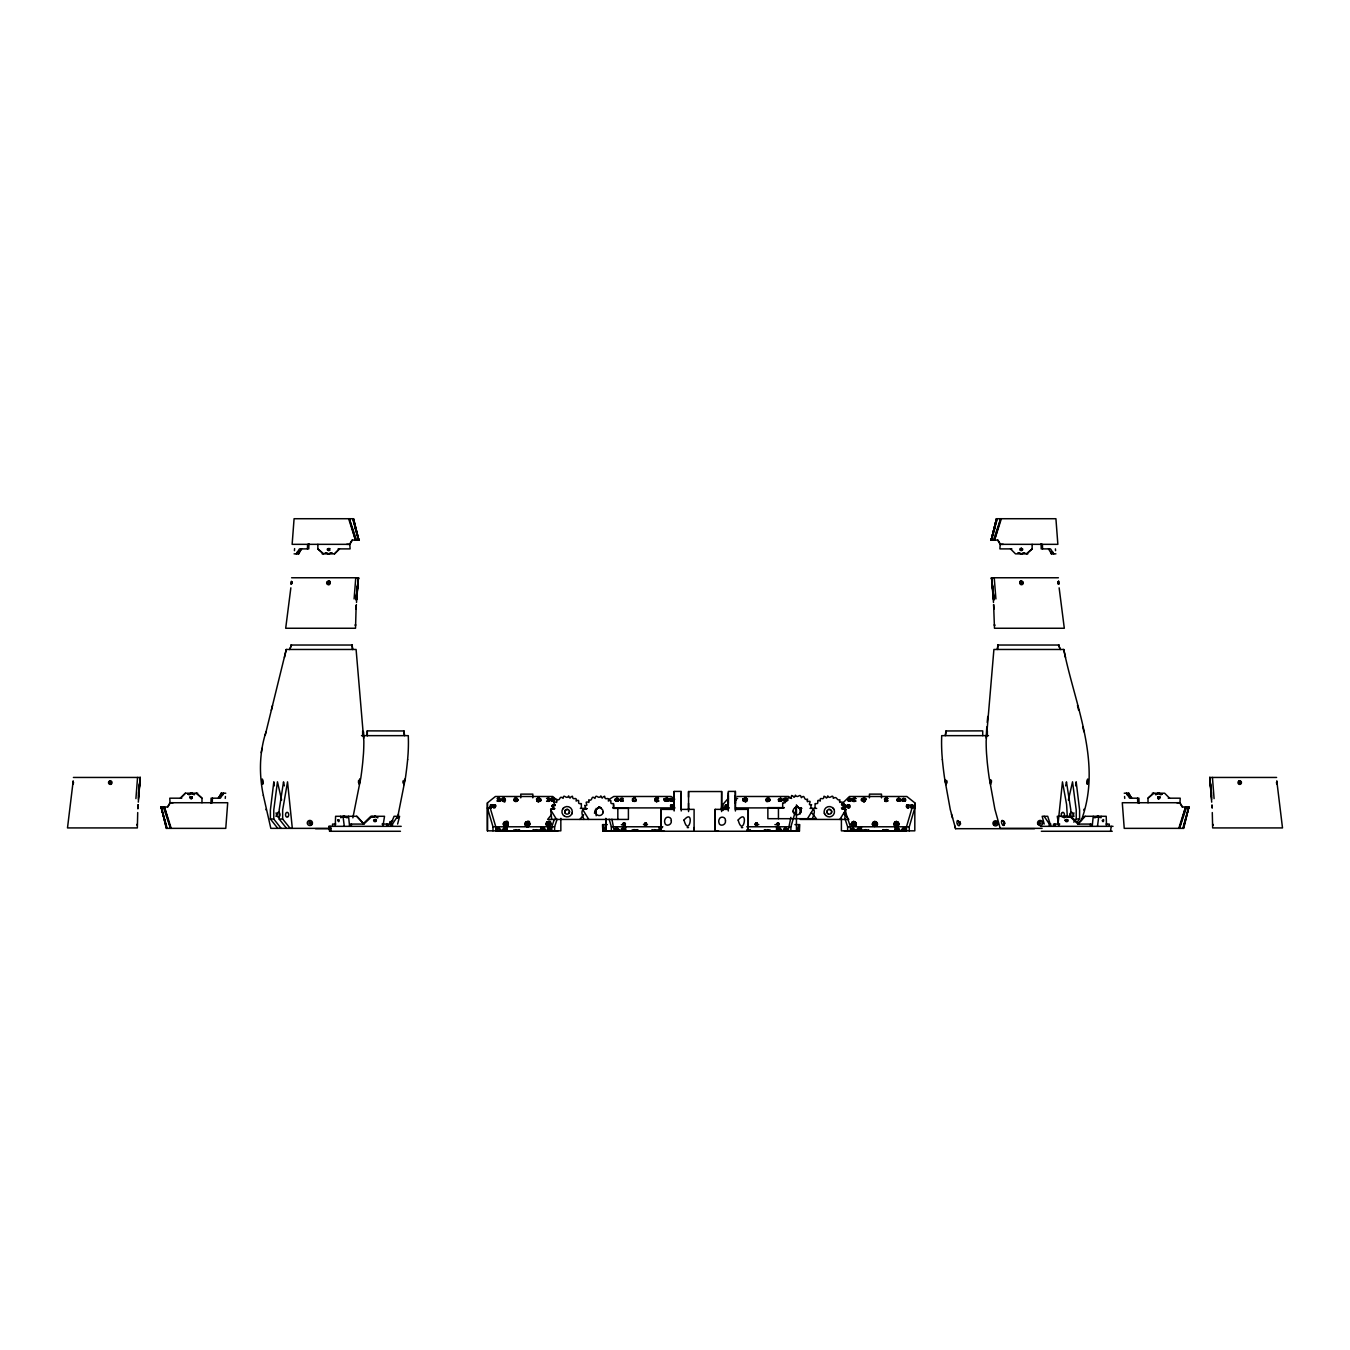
<?xml version="1.0" encoding="UTF-8"?>
<svg xmlns="http://www.w3.org/2000/svg" width="1350" height="1350" viewBox="0 0 1350 1350"><rect width="100%" height="100%" fill="white"/><g stroke="black" fill="none" stroke-linecap="round" stroke-linejoin="round"><path stroke-width="1.5" d="M286.554 828.36L279.18 819.028L279.18 810.017L283.534 781.836L284.361 785.886M290.183 828.36L282.656 819.045L282.656 810.034L287.533 781.852L292.326 828.36M367.284 730.873L367.284 735.649L367.284 730.873L404.106 730.958L404.494 735.649L403.768 730.873M596.177 815.754L596.177 808.38M617.827 819.433L617.827 808.38M664.554 831.279L660.994 831.279L661.028 809.359L674.106 809.409L674.139 791.421L681.21 791.404L681.176 809.409L694.102 809.359L694.086 831.279L694.102 827.55M674.139 810.996L674.139 797.968M681.227 810.996L681.21 797.968M681.21 801.141L681.21 800.027M688.534 810.118L688.534 803.267M718.723 831.263L715.163 831.263L715.179 824.057M715.163 827.55L715.196 809.342L728.274 809.409L728.308 791.421L735.379 791.404L735.379 798.559L735.379 795.741L735.379 796.854M721.541 810.422L721.541 806.861M723.06 810.422L723.06 804.313L727.515 799.183M728.308 810.996L728.325 798.272M728.308 796.854L728.308 795.741L728.291 798.559L728.308 792.889M735.396 810.996L735.396 798.272M737.336 796.483L788.467 796.483L791.623 798.458M747.512 830.824L747.529 829.609M748.271 809.359L748.254 831.279L748.271 809.359L735.345 809.409L735.379 791.421M749.014 830.824L749.014 829.896M750.634 830.824L750.178 829.609M764.269 830.824L764.269 829.896L770.108 829.896L770.108 830.824M764.674 830.824L765.129 829.609M768.234 830.824L767.779 829.609M776.554 830.824L776.554 826.774M776.655 830.824L776.655 829.575L776.976 830.824M777.094 830.824L777.111 829.609M777.347 830.824C776.031 827.027 782.224 827.027 780.908 830.824M780.233 830.824L779.777 829.609M783.067 830.824L783.523 829.609M783.759 830.824C782.443 827.027 788.636 827.027 787.32 830.824M784.181 830.824L785.025 828.63M786.206 830.824L786.189 829.609M786.645 830.824L786.645 829.575L786.291 830.824M786.881 830.824L786.291 828.748M788.096 830.824L790.881 817.341M790.881 830.824L790.881 826.774L796.433 807.924M796.449 804.853L796.433 830.824L747.073 830.824M801.006 812.548L801.023 807.638M841.404 818.336L841.404 830.841L914.811 830.841L914.844 802.879L906.862 796.5L849.471 796.5L841.438 804.33M847.631 830.841L847.631 826.791L845.151 819.248M850.416 830.841L850.416 826.791L844.189 807.924L841.404 807.924M851.192 830.841L852.626 827.837L854.719 829.879M853.808 822.69C857.419 826.386 849.69 824.85 853.808 821.424C862.447 827.027 845.184 827.027 853.808 821.424M854.331 830.841L853.942 828.934M855.158 830.841L855.158 829.592L854.449 830.841M857.166 830.841C855.849 827.027 862.026 827.027 860.726 830.841M857.587 830.841L857.992 828.934M858.009 830.841L858.009 829.592L858.364 830.841M858.431 830.841L858.465 829.626M861.131 830.841L861.114 829.626M861.502 826.791L861.199 830.841M865.451 830.841L865.451 829.592L865.772 830.841M865.89 830.841L865.907 829.626M867.392 830.841L867.392 829.913L861.519 829.913M869.029 830.841L868.573 829.626M874.935 822.69C871.324 826.386 879.052 824.85 874.935 821.441C883.575 827.044 866.312 827.044 874.935 821.441M882.647 830.841L882.647 829.913L888.486 829.913L888.486 830.841M883.052 830.841L883.507 829.626M886.191 830.841L886.157 829.626M886.612 830.841L886.612 829.592L886.292 830.841M894.949 826.791L894.949 830.841L895.506 829.626M895.725 830.841C894.409 827.044 900.602 827.044 899.286 830.841M896.434 822.69C900.028 826.386 892.316 824.85 896.434 821.441C905.057 827.044 887.794 827.044 896.434 821.441M898.172 830.841L898.155 829.626M898.611 830.841L898.611 829.592L898.307 830.841M898.864 830.841L898.459 828.934M901.463 830.841L901.463 829.592L901.8 830.841M901.884 830.841L901.918 829.626M902.138 830.841C900.821 827.044 907.014 827.044 905.698 830.841M902.559 830.841L903.167 828.765L905.04 829.136L905.394 831.111L844.239 830.841M904.584 830.841L904.567 829.626M905.023 830.841L905.023 829.592L904.686 830.841M906.491 830.841L906.491 826.791L912.043 807.941L914.811 807.941L914.844 802.879M909.259 830.841L909.259 826.791L914.811 807.941M1049.372 826.335L1049.372 824.074L1044.158 816.294M1077.148 822.116L1079.595 818.994L1079.612 810L1076.169 781.802L1075.646 785.852M1090.446 826.335L1090.446 824.074M281.121 828.36L273.763 819.011L273.78 810L277.459 781.819L281.627 800.027M356.164 605.542L355.523 628.256L285.694 628.256L290.858 587.841M520.746 797.867L520.763 794.121L532.828 794.121L532.811 797.867M688.534 797.124L688.551 791.539L721.642 791.539L721.642 811.586M728.308 802.221L728.308 803.334L728.325 797.377M735.379 802.237L735.379 803.334L735.396 797.377M1058.805 583.959L1058.619 581.175M674.139 801.546L674.123 799.706M674.139 797.546L674.139 791.505M681.21 801.546L681.21 799.706M681.21 797.546L681.21 792.889M1081.249 820.581C1102.68 762.952 1075.039 705.746 1063.749 649.468L993.904 649.468L986.158 740.981A191.481 191.481 0 0 0 986.529 753.486L987.238 762.058A384.615 384.615 0 0 0 989.179 777.769L994.882 809.241L1000.198 828.36M201.96 802.727L202.011 798.188L196.391 793.209L202.011 798.188M317.841 548.893L323.46 553.854L317.841 548.893L317.891 544.337M137.801 807.351L137.903 808.869L138.139 804.667M355.995 607.669L356.096 609.204M138.307 802.153L140.248 777.448L73.406 777.448M356.501 602.471L358.442 577.766L291.6 577.766M721.659 791.539L721.541 810M210.954 803.385L211.089 798.188L220.371 798.188L223.577 793.209M308.897 543.679L308.779 548.893L299.481 548.893L296.274 553.854M945.169 780.03L945.405 782.173M212.254 802.727L212.406 798.188M307.446 548.893L307.598 544.337M991.406 780.334L991.474 782.241M956.88 821.812L956.998 823.011A2.413 0.928 69.7 0 0 957.268 823.837M137.886 807.03L138.088 804.954M356.079 607.365L356.383 604.665M986.158 738.096L986.783 726.958M137.717 812.548L137.346 827.921L67.5 827.921L73.204 780.891L72.968 784.181M607.331 824.614L602.505 824.614L602.859 831.246L799.386 831.246L799.74 824.614L794.931 824.614M997.734 540.101L1000.164 544.337L999.911 548.893L1011.876 548.893M1182.414 806.979L1179.967 802.727L1180.221 798.188L1168.256 798.188M73.558 783.017L73.575 782.578M1059.142 587.841L1064.306 628.256L994.478 628.256L993.617 604.665M602.859 831.246L603.315 824.614L605.374 831.246M1101.144 816.294L1101.043 817.763L1098.158 816.294L1094.394 817.763M225.416 796.5L225.264 798.407M294.435 550.665L294.604 548.589M407.632 759.611L408.071 753.84A191.481 191.481 0 0 0 408.426 741.336L408.291 735.649L361.513 735.649M1057.961 824.513L1062.467 781.852L1066.601 804.482L1067.344 817.239M135.911 798.609L137.565 777.448M354.105 598.944L355.759 577.766M1001.464 821.458L1001.582 822.673A2.447 0.962 70 0 0 1001.734 823.264A2.599 1.029 69.7 0 0 1001.987 823.854L1002.392 824.563A2.565 1.164 69.6 0 0 1002.729 824.968L1002.814 825.019M138.409 799.301L140.248 777.448L138.392 797.31M357.109 589.697L358.442 577.766L356.535 599.636L358.442 577.766L356.974 589.697M492.159 805.984C492.564 801.799 487.299 808.92 491.569 806.271C487.789 801.579 495.484 808.498 489.443 807.536M493.526 804.87C499.804 804.684 491.535 811.013 493.071 805.208M494.032 804.769C498.336 807.806 490.371 807.773 494.657 804.769M554.091 807.519C547.881 804.448 559.491 806.439 553.348 804.752M552.015 806.558L553.956 804.752M673.312 805.174C674.798 810.894 666.579 804.651 672.857 804.853M671.203 807.638C674.696 809.258 668.385 805.545 672.351 804.735M671.996 807.722L673.059 805.95L671.726 804.735M726.165 804.853C729.439 805.528 723.431 809.274 726.688 804.735C731.244 806.827 722.976 809.73 725.102 805.174M843.092 806.271C844.492 801.63 848.914 808.751 843.936 807.654C841.354 807.081 849.251 806.76 843.699 805.005M843.716 806.271L844.56 804.87M847.783 807.097C847.024 801.782 853.284 807.958 848.019 807.739C848.408 809.038 851.242 803.284 847.783 805.427M907.689 804.87C904.652 807.621 911.672 808.211 906.829 807.536C904.078 804.111 912.161 804.87 906.846 805.022M908.347 807.536L908.55 805.208M910.676 807.536L913.292 806.861L910.288 807.114L910.912 804.87L913.292 805.697L911.942 804.87M911.52 807.671L910.794 805.697L912.802 805.022M912.684 806.861L912.684 805.697M864.051 798.204C860.591 805.916 869.586 797.934 864.354 798.171M987.204 722.385L987.761 716.462M220.961 795.167L221.147 793.209L225.771 793.209M298.89 551.914L298.704 553.854L294.081 553.854M496.547 830.841C495.231 827.044 501.424 827.044 500.108 830.841M497.678 829.626L497.222 830.841M502.959 830.841C501.643 827.044 507.836 827.044 506.52 830.841M504.09 829.626L504.073 830.841M516.088 829.626L515.633 830.841M533.689 829.626L533.655 830.841M541.131 829.626L541.114 830.841L540.675 829.592M541.519 830.841C540.219 827.027 546.396 827.027 545.096 830.841M614.925 830.824C613.626 827.027 619.802 827.027 618.486 830.824M616.072 829.609L615.617 830.824M621.337 830.824C620.106 826.976 626.079 827.077 625.151 830.824L625.59 829.575M621.776 829.879L623.649 828.63L624.476 830.824M622.485 829.609L622.451 830.824M634.466 829.609L634.433 830.824M652.067 829.609L651.611 830.824M659.526 829.609L659.492 830.824L659.07 829.575M659.914 830.824L660.201 828.579L662.04 827.82M1058.603 581.242L1058.839 584.128M503.263 824.023C512.409 814.168 505.929 834.773 504.512 824.023C507.364 828.495 507.347 819.551 504.512 824.023M524.762 824.006C533.908 814.151 527.428 834.756 525.994 824.006C528.846 828.478 528.846 819.534 525.994 824.006M545.889 824.006C555.036 814.151 548.539 834.756 547.121 824.006C549.973 828.478 549.973 819.534 547.121 824.006M851.631 829.879L852.458 828.63M852.053 829.626L851.597 830.841L851.192 829.592M138.426 795.336L140.248 777.448L138.476 793.344M356.214 599.636L358.442 577.766M407.649 759.611L407.346 762.413A384.784 384.784 0 0 1 405.405 778.123L397.474 818.184L398.571 814.151M812.346 818.691C818.404 804.516 808.228 811.485 811.586 804.634C806.49 806.034 812.413 800.752 808.971 801.276A5.923 5.923 0 0 0 807.435 801.731L807.131 800.702A6.666 6.666 0 0 0 807.57 799.116C803.064 801.174 805.612 793.547 801.309 797.715C800.162 792.129 797.884 799.301 795.403 795.15A7.223 7.223 0 0 0 794.812 796.702L793.969 797.361A5.721 5.721 0 0 0 792.99 796.095L791.657 795.471A8.049 8.049 0 0 0 791.336 797.141C790.729 799.554 786.712 795.403 787.928 800.331C783.152 797.597 787.236 803.216 784.384 802.896A9.18 9.18 0 0 0 782.679 802.896L782.679 807.638M844.729 819.433L845.775 809.376L843.008 808.667L844.729 805.95L841.809 805.376L842.788 802.322L841.354 802.018A5.923 5.923 0 0 0 839.818 802.474L839.514 801.444A6.666 6.666 0 0 0 839.953 799.841C836.325 801.073 837.27 795.471 833.304 798.339C832.933 792.72 829.811 800.381 827.786 795.892A7.223 7.223 0 0 0 827.196 797.445L826.352 798.086A5.721 5.721 0 0 0 825.373 796.821L824.04 796.213A8.049 8.049 0 0 0 823.719 797.884C823.112 800.297 819.096 796.129 820.311 801.073C815.501 798.238 819.45 803.908 816.767 803.638A9.18 9.18 0 0 0 815.062 803.638L815.062 808.38M1092.201 826.335L1093.247 816.294M994.123 822.741L994.984 824.344M1038.707 822.403L1039.348 823.871M1038.774 822.808L1039.483 821.458M356.012 599.636L356.67 593.663M993.921 609.12L993.617 604.614M355.759 599.636L356.501 593.663M291.144 584.347L291.398 581.226M1097.483 826.335L1098.782 816.294M564.789 811.148L565.026 812.97M595.553 811.772L595.671 810.793M603.011 812.751L603.146 811.772M826.993 811.148L826.959 812.396M261.883 779.541L262.693 784.333L263.233 782.241A2.616 0.844 84.2 0 0 262.98 780.469L262.305 779.068M1110.544 831.279L1111.236 826.335M291.195 583.959L291.347 581.749M959.715 824.867L959.647 825.12A2.548 1.266 69.9 0 1 959.293 825.626L959.023 825.744A2.7 1.232 69.1 0 1 958.635 825.66M1004.316 824.428L1004.13 825.002A2.548 1.266 70 0 1 1003.877 825.289M382.911 826.335L384.531 816.294L370.845 816.294L362.863 824.074M1004.046 821.441L1004.332 823.821L1003.759 821.323M352.873 817.847L360.838 777.769A384.615 384.615 0 0 0 362.762 762.058L363.488 753.486A191.481 191.481 0 0 0 363.842 740.981L356.096 649.468L286.251 649.468L265.191 735.311M266.034 731.801C259.335 752.372 258.964 774.292 263.351 795.403M389.407 823.956L390.133 821.475M946.232 730.873L945.338 735.649L945.894 730.958L982.716 730.873L982.716 735.649M261.208 752.726L262.018 748.339M190.198 798.036L190.434 796.905M191.987 797.242L191.16 798.677M1019.993 548.691L1021.697 548.471L1020.161 549.433L1021.174 550.479M1021.579 550.395L1022.203 549.433M1022.237 549.838L1021.579 548.471M1158.114 798.373L1158.013 797.242M1159.802 798.036L1159.566 796.905M327.341 582.508L328.354 584.044M506.318 821.492L506.318 822.791M527.816 821.475L527.816 822.791M548.927 821.475L548.944 822.791M1020.887 582.508L1021.123 583.723M854.061 822.707L854.786 821.627M875.188 822.707L875.914 821.627M896.687 822.724L897.412 821.644M1065.639 785.886L1066.466 781.836L1070.82 810.017L1070.82 817.222L1066.382 816.294L1063.884 817.763L1066.416 816.294L1069.149 817.256L1066.382 816.294M284.462 657.433L286.251 649.468M1068.373 800.027L1072.541 781.819L1076.22 810L1076.237 819.011L1073.79 822.133M551.711 819.433L550.648 809.376L553.416 808.667L551.88 805.494L555.086 805.427M583.926 819.433C577.867 805.309 588.043 812.177 584.685 805.376C589.781 806.794 583.858 801.495 587.301 802.018A5.923 5.923 0 0 1 588.836 802.474L589.14 801.444A6.666 6.666 0 0 1 588.701 799.858C593.207 801.917 590.659 794.289 594.962 798.458C596.16 792.737 598.438 800.314 600.868 795.892A7.223 7.223 0 0 1 601.459 797.445L602.303 798.103A5.721 5.721 0 0 1 603.281 796.837L604.614 796.213A8.049 8.049 0 0 1 604.935 797.901C605.542 800.297 609.559 796.146 608.344 801.073C613.153 798.255 609.204 803.925 611.888 803.638A9.18 9.18 0 0 1 613.592 803.638L613.592 808.38L628.408 808.38L628.408 819.433L547.644 819.433L551.475 814.691M1083.78 810.084L1083.983 809.224M506.891 830.841L507.313 826.791M1003.269 544.337L1000.468 544.337L997.869 540.101L991.254 540.101L996.435 518.721L1055.919 518.721L1057.86 544.337L1000.164 544.337M1176.862 802.727L1179.664 802.727L1182.279 806.979L1188.894 806.979L1183.697 828.36L1124.229 828.36L1122.289 802.727L1179.967 802.727M358.442 782.528L358.627 780.3M995.389 526.483L991.237 540.101L996.502 518.721M1183.123 828.36L1188.894 806.979L1183.342 826.419M271.333 710.303L272.531 705.442M997.026 518.721L991.237 540.101L996.621 518.721L991.237 540.101L996.806 520.661M550.733 830.841C552.724 827.111 546.008 826.959 547.526 830.841M500.108 829.592L499.787 830.841L498.842 828.647M618.165 830.824L618.486 829.575M786.999 830.824L787.32 829.575M905.377 830.841L905.698 829.592M991.237 540.101L996.789 518.721M1183.359 828.36L1188.894 806.979M518.856 830.841L519.193 829.592L519.193 830.841M544.759 830.841L545.079 829.592M860.389 830.841L860.726 829.592M500.445 830.841L500.799 829.592L500.799 830.841M618.84 830.824L619.178 829.575L619.178 830.824M506.182 830.841L506.52 829.592M624.561 830.824L624.898 829.575L624.898 830.824M780.908 829.575L780.57 830.824L779.642 828.63M898.948 830.841L899.286 829.592M674.308 805.663L674.308 806.827M550.311 830.841L550.665 829.592L550.614 830.841M905.057 798.609L904.719 798.474C895.607 801.039 908.246 802.44 904.247 798.744L905.766 799.267M402.992 783.034L402.992 780.941M666.529 798.525L666.141 800.651L667.862 801.208L668.115 798.525L664.605 798.592M745.656 798.188L744.407 800.111L745.976 801.444L747.428 799.166L744.525 798.188L746.28 798.188M625.404 824.513C622.721 818.927 623.295 829.322 625.421 823.314C616.781 822.285 632.171 828.309 621.337 824.614M796.871 831.246L798.93 824.614L799.386 831.246M996.688 823.635L996.114 821.931L994.427 822.437M1041.255 822.892L1040.226 823.922M1001.362 518.721L994.545 540.101L1000.671 518.721L993.397 540.101M1178.769 828.36L1185.587 806.979L1179.461 828.36L1186.734 806.979M554.327 819.248L551.829 826.791L551.829 830.841M554.614 830.841L554.614 826.791L557.111 819.248M289.727 649.468L291.398 645.03M289.693 649.468L291.431 645.03M297.152 552.251L296.511 553.854L297.506 552.251M222.716 794.829L223.341 793.209L222.362 794.829M569.227 812.987L569.447 811.148M571.607 814.32L572.13 813.054M831.398 812.97L831.634 811.148M551.931 798.964L551.289 798.795C557.162 806.017 552.319 794.627 551.576 798.609M767.694 798.188L766.142 799.487L766.901 801.326L766.26 798.879L768.454 798.188M886.849 798.204L884.638 799.183L885.279 801.343L884.824 798.66L887.558 798.458L885.836 798.171M554.917 804.819L553.635 802.322L555.069 802.018A5.923 5.923 0 0 1 556.605 802.474L556.909 801.444A6.666 6.666 0 0 1 556.487 799.841L552.774 796.5L495.399 796.5L487.417 802.879L487.434 830.841L560.841 830.841L560.841 818.336M994.292 822.656L995.659 821.728L996.789 823.146M1038.876 822.302L1040.58 821.61M167.586 806.979L170.032 802.727L169.779 798.188L181.744 798.188M338.124 548.893L350.089 548.893L349.836 544.337L352.266 540.101M807.469 818.691L813.308 809.224M839.852 819.433L845.691 809.966M328.826 550.479C330.21 548.167 329.012 548.066 328.252 550.479M189.624 797.242L192.341 796.905M109.384 781.819L109.738 783.641M328.877 583.723L329.113 582.508M329.383 583.369L328.523 583.959M505.086 825.12L504.849 826.403L506.081 825.322L506.318 826.554L506.318 825.255L506.79 826.403L506.554 825.12L507.229 826.166M526.584 825.12L526.331 826.403L527.563 825.306L527.816 826.538L527.816 825.238L528.289 826.403L528.036 825.12L528.727 826.149M547.712 825.103L547.459 826.386L548.691 825.306L548.927 826.538L548.944 825.238L549.416 826.386L549.163 825.103L549.855 826.149M852.39 826.149L853.082 825.103L852.829 826.386L853.318 825.238L853.318 826.538L853.554 825.306L854.786 826.386L854.533 825.103M873.517 826.149L874.209 825.12L873.956 826.403L874.429 825.238L874.446 826.538L874.682 825.306L875.914 826.403L875.661 825.12M895.016 826.166L895.708 825.12L895.455 826.403L895.927 825.255L895.927 826.554L896.181 825.322L897.412 826.403L897.159 825.12M506.554 822.926L507.229 821.88M528.036 822.909L528.727 821.863M549.163 822.909L549.855 821.863M854.533 822.909L855.225 821.863M1020.448 582.154L1020.195 583.369M1021.781 583.723L1021.41 581.901M875.661 822.909L876.353 821.863M897.159 822.926L897.851 821.88M1239.975 783.388L1239.604 781.583L1240.093 783.726M327.291 549.028L330.007 548.691M1022.709 549.838L1020.718 550.479M397.626 816.294L392.411 824.074L392.411 826.335M798.829 807.739L796.905 806.304L795.032 807.739L796.905 806.271L798.829 807.739A3.797 3.797 0 0 1 799.808 813.476A3.797 3.797 0 0 1 794.002 813.476A3.797 3.797 0 0 1 794.998 807.756L796.922 806.254L799.605 808.346M617.119 798.306L614.756 800.094C614.149 800.55 619.431 795.251 618.401 800.888C611.55 800.803 620.241 801.174 616.646 801.259M497.998 798.744L497.188 798.609C502.47 806.153 499.146 795.066 497.526 798.474M562.629 809.123L563.456 808.059M854.314 800.904C854.364 794.458 849.066 803.689 856.018 801.023L853.858 801.225M359.944 779.102L359.252 784.316L359.961 779.085M579.876 819.433L583.689 814.691M497.374 828.934L496.986 830.841L496.547 829.592M660.741 828.917L660.336 830.824L659.914 829.575M391.331 821.458L391.382 821.408A2.7 1.299 -69.7 0 0 390.69 822.487M1085.181 816.294L1077.806 824.074L1084.809 816.294L1106.207 816.294L1106.544 826.335M311.732 824.715L311.782 824.664A2.599 2.548 -6.9 0 1 310.5 825.441L310.382 825.458A2.582 2.548 5.1 0 1 308.779 825.272A2.481 2.43 20.2 0 1 308.256 824.934L308.053 824.766A2.548 2.514 19.8 0 1 307.547 824.057L307.496 823.939A2.582 2.531 34.3 0 1 307.294 822.977L307.294 822.842A2.531 2.481 30.7 0 1 307.699 821.61L307.716 821.576A2.582 2.531 23.2 0 1 308.222 821.019A2.498 2.464 22 0 1 309.066 820.564L309.336 820.496A2.616 2.565 7.3 0 1 310.213 820.479L310.584 820.547A2.582 2.548 -7.6 0 1 311.58 821.087A2.498 2.464 -6.7 0 1 311.968 821.526A2.565 2.514 -18.1 0 1 312.019 824.377M634.787 801.444C636.964 801.951 636.002 796.618 633.083 798.424M504.023 825.846L504.9 824.951L503.466 825.019L504.613 824.529M525.504 825.846L526.382 824.951L524.947 825.002L526.095 824.513M546.632 825.829L547.509 824.951L546.075 825.002L547.222 824.513M852.879 824.951L852.002 825.829L852.609 824.513L851.462 825.002M874.007 824.951L873.129 825.829L873.72 824.513L872.573 825.002M895.506 824.951L894.628 825.846L895.219 824.529L894.071 825.002M506.739 823.078L507.617 822.201M528.238 823.078L529.116 822.184M549.366 823.078L550.243 822.184M854.736 823.078L855.613 822.184M875.863 823.078L876.741 822.184M897.362 823.078L898.239 822.201M334.496 553.854L339.474 548.893L334.479 553.854L322.161 553.854M185.372 793.209L180.377 798.188L185.389 793.209L197.707 793.209M391.787 825.373L391.854 825.306A2.565 1.164 -69.5 0 0 392.192 824.917M372.127 816.294L363.791 824.074L350.646 824.074L350.646 826.335M851.209 799.014L848.593 798.407L850.348 798.474C851.04 799.689 849.589 796.77 847.716 799.808C847.513 802.997 852.964 799.419 849.977 801.242M959.867 821.475L960.592 823.956M768.268 801.174C768.876 793.26 763.526 802.963 767.745 801.411M885.279 801.343C888.401 802.406 886.039 797.31 887.844 798.66L887.051 798.896M899.049 798.289L897.902 798.474C897.109 799.656 898.695 796.821 900.568 799.824C900.416 803.115 895.118 799.436 898.509 801.242M327.932 581.631L328.016 581.563A1.772 1.755 80.9 0 1 328.944 581.175M537.283 801.343L540.776 800.736L536.777 800.972L536.777 798.66L539.342 798.204L537.891 798.171M743.091 798.879L744.846 798.626L743.091 798.879L744.39 799.791L742.702 799.791L744.407 800.111L742.753 800.111L744.508 800.432L742.871 800.432L744.643 800.719L743.361 800.955L746.567 801.326M1032.159 548.893L1026.54 553.854L1032.159 548.893L1032.109 544.337M1147.989 798.188L1153.609 793.209L1147.989 798.188L1148.04 802.727M656.589 801.411L657.838 799.47L656.286 798.154L654.969 800.719L658.159 801.326L656.286 801.444M404.629 779.389L403.836 784.671L404.747 779.389M778.376 828.748L777.769 830.824L777.347 829.575M310.652 823.871L311.293 822.403M556.403 799.267C561.077 801.917 558.714 794.593 563.119 798.339C563.49 792.72 566.612 800.381 568.637 795.892A7.223 7.223 0 0 1 569.227 797.445L570.088 798.086A5.721 5.721 0 0 1 571.05 796.821L572.4 796.213A8.049 8.049 0 0 1 572.704 797.884C573.328 800.297 577.327 796.129 576.112 801.073C580.922 798.238 576.973 803.908 579.656 803.638A9.18 9.18 0 0 1 581.361 803.638L581.361 808.38M996.3 823.905L994.106 823.247M795.032 807.739L796.905 806.304M596.649 809.089L599.349 806.996L601.239 808.481A3.797 3.797 0 0 1 602.252 814.219A3.797 3.797 0 0 1 596.43 814.219A3.797 3.797 0 0 1 597.442 808.481L599.366 807.013L601.239 808.481L599.349 806.996L597.442 808.481M565.414 810.067L565.92 809.679A2.413 2.413 0 0 1 569.531 811.772A2.413 2.413 0 0 1 565.92 813.847A2.413 2.413 0 0 1 565.92 809.679M1067.749 821.492C1070.01 818.151 1063.226 819.906 1067.074 821.644M1001.801 820.648L1001.903 820.581A2.531 1.282 68.5 0 1 1002.426 820.547L1002.459 820.547M1087.695 779.068L1087.02 780.469A2.616 0.844 -84.2 0 0 1086.767 782.241L1087.273 784.333L1088.117 779.541M516.409 798.171C512.544 797.597 513.726 802.693 516.966 801.343C520.729 798.947 512.511 797.074 516.966 798.306L515.396 798.204M516.544 798.306L517.826 800.145L515.784 801.461L517.725 799.504L515.042 798.306M634.179 801.444C638.634 801.242 633.487 796.922 634.787 798.154M766.986 801.174C770.411 802.946 771.154 797.057 767.171 798.188M328.421 548.471L328.421 550.395M330.007 550.176L328.303 550.395M327.324 582.154L328.354 581.816M327.932 581.901L327.088 583.369L328.776 583.959M109.738 781.583L109.131 783.388L111.358 783.388M109.907 783.726C112.776 782.848 108.776 780.317 110.025 783.388M190.316 796.905L191.886 796.905M191.227 796.686L191.227 798.609M190.974 798.609L190.974 796.686M190.316 798.373L192.341 798.373M1021.359 548.471L1021.748 550.479M1021.106 550.395L1020.786 548.471M1020.87 582.154L1020.566 581.901M1021.224 583.959L1022.912 583.369L1022.068 581.901M1157.659 796.905L1160.376 797.242M1158.114 796.905L1159.684 796.905M1159.026 796.686L1159.026 798.609M1158.772 798.609L1158.772 796.686M1159.684 798.373L1157.996 798.609M1240.093 781.498C1235.722 783.27 1243.654 784.569 1240.262 781.583M1240.262 783.641L1240.616 781.819M328.59 581.901L328.219 583.723M329.198 583.959L329.552 582.154M329.434 583.959L330.024 582.508L328.776 581.816M110.818 781.498L109.485 782.612L110.396 783.641M507.938 822.589L507.026 823.517M529.436 822.572L528.525 823.5M550.564 822.572L549.653 823.5M854.904 823.281L856.17 823.028M876.032 823.281L877.298 823.028M897.514 823.281L898.796 823.044M1239.604 783.641L1240.515 782.612L1239.182 781.498M609.036 799.436L613.778 796.483L671.153 796.483L674.73 799.183M669.954 798.592L669.431 800.601L672.283 801.073L672.688 798.947L670.292 798.458M515.852 798.306L515.599 801.191M744.964 801.444L746.28 801.411C742.804 803.149 750.583 798.491 744.964 798.154M864.354 801.461L862.903 801.428L864.658 801.428C862.228 802.744 868.286 798.711 863.781 798.204M613.558 807.654L613.558 804.853M548.387 798.407L547.627 800.398L549.484 801.225L549.939 798.727L546.564 798.474M189.321 794.678L191.886 793.209L194.451 794.678M1155.549 794.678L1158.114 793.209L1160.679 794.678M1003.826 825.339L1003.725 825.373A2.7 1.232 69.1 0 1 1003.286 825.339M188.629 794.644L191.261 793.209L194.653 794.306M1156.123 794.644L1158.739 793.209L1161.726 794.306M504.225 828.647L503.381 830.841L502.959 829.592M548.758 828.63L547.914 830.841M616.191 828.63L615.364 830.824L614.925 829.575M896.991 828.647L896.147 830.841L895.725 829.592M347.406 817.763L343.626 816.294L340.757 817.763L340.656 816.294M1095.559 817.577L1098.158 816.294M885.701 798.306L887.22 798.306C881.871 797.023 885.904 803.368 886.866 800.989L888.097 800.736M329.062 584.601L329.316 584.499A1.772 1.738 85.1 0 0 329.316 581.377L328.995 581.242A1.755 1.738 84 0 0 327.966 581.242L327.814 581.293A1.755 1.738 0 0 0 327.814 584.567L327.983 584.634A1.755 1.738 83.1 0 0 328.995 584.634M110.869 784.283L111.122 784.164A1.772 1.738 85.1 0 0 111.122 781.042L110.801 780.908A1.755 1.738 84 0 0 109.772 780.908L109.772 780.908M565.937 809.696L567.759 809.46M904.365 801.242L905.766 800.381L904.551 800.415M623.059 801.006C617.186 802.086 622.417 796.416 623.059 798.592M899.37 801.158L900.416 800.381L899.016 801.242M903.521 798.322L902.07 799.824L903.623 801.242M538.464 798.204C533.351 799.149 541.401 802.963 537.587 801.428L538.903 801.461M657.399 798.626L658.547 798.424L657.163 798.424C652.303 796.972 658.226 802.997 655.965 801.411L657.298 801.444M342.09 817.273L344.773 816.294M331.931 552.724L328.809 553.854L325.671 552.724M187.92 794.34L191.059 793.209L194.181 794.34M1024.329 552.724L1021.191 553.854L1018.069 552.724M1155.819 794.34L1158.941 793.209L1162.08 794.34M331.577 552.774L328.472 553.854L325.198 552.774M188.274 794.306L191.379 793.209L193.877 794.644M375.368 816.294L372.634 817.256L375.401 816.294L377.899 817.763L375.368 816.294L370.946 817.172M1024.802 552.774L1021.528 553.854L1018.423 552.774M1155.347 794.306L1158.621 793.209L1161.371 794.644M735.21 801.292L736.358 799.791L735.21 798.289M632.542 800.719C636.036 800.888 631.192 801.428 633.589 800.719L633.083 801.174M309.42 821.61L311.226 822.808M392.124 820.884L392.158 820.867A2.649 1.282 -69.8 0 0 391.669 821.154M514.704 801.191L513.979 800.449L514.991 800.145L513.861 800.145L514.958 799.824L513.827 799.824L514.991 799.504L513.861 799.504L515.599 798.458L514.704 798.458M491.164 807.334L491.535 806.574M897.041 799.014L898.509 798.407M848.863 801.158C848.138 795.724 846.366 800.347 849.234 801.242M551.576 801.023L552.842 801.309L551.053 800.617M746.212 801.174L747.428 799.166L744.103 798.272L745.082 798.424M864.591 801.191L865.671 798.896L862.903 798.204M853.858 798.407C858.144 797.074 849.774 799.993 854.584 801.242M666.056 801.225C670.342 800.466 663.491 796.922 667.592 798.289L666.056 798.373L668.638 799.217L667.457 799.234L668.706 799.504L667.035 800.82L668.115 801.073L665.685 801.242L667.035 801.292M785.987 801.225L783.675 800.651L784.316 798.39L786.341 798.458L783.726 799.521L785.616 801.259M1021.224 581.816L1019.891 582.93L1020.802 583.959M1021.646 584.044L1022.659 582.508M110.16 783.726L111.274 782.612L109.907 781.498M503.314 824.529L504.529 824.276M507.111 823.77L508.326 823.517M632.542 798.879L633.994 798.424M524.812 824.513L526.028 824.276M528.592 823.753L529.808 823.517M545.94 824.513L547.155 824.259M549.72 823.753L550.935 823.5M851.31 824.513L852.525 824.259M855.09 823.753L856.322 823.5M872.438 824.513L873.653 824.276M876.217 823.753L877.433 823.517M893.936 824.529L895.151 824.276M897.716 823.77L898.931 823.517M1239.84 783.641L1238.642 783.388M540.776 798.896L538.498 798.289M1021.697 550.395L1019.993 550.176M1158.57 796.686L1159.414 796.601M786.966 800.837L785.126 801.309L786.341 801.141M554.766 808.684L550.648 809.376L554.597 808.717M586.997 808.684L582.879 809.392L586.828 808.717M490.725 807.671L491.586 807.536M905.057 801.023L903.774 801.242L904.719 801.174M785.869 798.727L786.679 798.592C785.734 797.614 785.734 801.984 786.679 801.006C782.882 802.676 782.224 797.664 786.341 798.458M374.709 821.644C378.574 819.906 371.79 818.151 374.051 821.492M538.785 798.441L539.764 798.289L536.439 799.183L537.654 801.191M745.808 801.326L746.854 801.174L744.525 801.411M540.776 800.736L538.785 801.191M780.671 798.272C773.364 804.752 787.556 799.099 780.266 798.356M828.664 809.46L830.486 809.696M665.921 800.094L663.896 800.347L666.782 801.208L664.942 801.141M902.694 801.242L901.851 799.521L903.251 798.474M657.163 801.174L658.884 800.955M657.737 798.188L656.286 798.154M849.673 801.225L851.209 800.617M498.251 798.373L499.551 798.407L498.623 798.39M490.472 807.756L491.349 807.671L489.679 807.671M616.646 798.356L616.258 798.373M656.893 801.326L658.547 801.174L655.678 801.326M863.781 801.428L864.962 801.343M497.88 801.242L499.551 801.242L496.901 800.854M547.29 801.276L549.214 801.309L546.564 801.158M623.346 800.837L622.586 798.727M616.596 798.525L614.858 799.251M538.042 801.343L537.013 801.191L539.764 801.343M854.212 801.158L852.306 800.904L853.352 800.617L851.884 799.808L853.065 799.538L851.917 799.521L853.183 799.251L852.002 799.234L853.352 799.014L852.137 798.964L855.681 798.474M885.566 798.204L886.461 798.171M346.731 544.337L349.532 544.337L352.131 540.101L358.746 540.101L353.565 518.721L294.081 518.721L292.14 544.337L349.836 544.337M173.137 802.727L170.336 802.727L167.721 806.979L161.106 806.979L166.303 828.36L225.771 828.36L227.711 802.727L170.032 802.727M664.318 798.761L666.309 798.711M537.891 801.461L539.342 801.428M664.082 798.998L666.141 798.947M663.896 799.234L666.006 799.217M852.761 798.407L854.584 798.39M1076.237 819.011L1079.595 818.994M1027.839 553.854L1015.504 553.854L1010.526 548.893M1055.919 553.854L1051.296 553.854L1051.11 551.914M993.499 602.471L991.558 577.766L1058.4 577.766M290.807 645.03L352.401 645.03M997.599 645.03L1059.193 645.03M988.487 735.649L941.692 735.649L941.574 741.336A191.481 191.481 0 0 0 941.929 753.84L942.368 759.611M1276.594 777.448L1209.752 777.448L1211.692 802.153M1124.229 793.209L1128.853 793.209L1129.039 795.167M1152.293 793.209L1164.628 793.209L1169.589 798.188M221.029 794.441L223.273 794.441M1126.727 794.441L1128.971 794.441M658.159 798.272L654.969 798.879L656.049 801.174M769.163 798.424L768.268 798.424L770.006 799.487L768.876 799.487L770.04 799.808L768.909 799.808L770.006 800.128L768.876 800.128L769.888 800.432L769.163 801.174M742.871 799.166L744.508 799.166M861.266 799.183L862.886 799.183M862.093 801.191L863.477 801.191L861.131 800.145M887.558 801.191L885.364 801.191M633.791 801.411L636.12 800.432L634.922 798.272M725.811 804.769L726.958 804.769M844.189 804.786L845.336 804.786M849.167 804.786L847.53 805.005M907.318 804.786L908.483 804.786M912.313 804.786L910.086 805.984M493.29 805.022L495.416 805.022M552.589 805.005L554.715 805.005M670.967 804.988L673.093 804.988M726.587 804.853L727.447 804.988M844.965 804.87L845.826 805.005M848.812 804.87L849.656 805.005M908.111 804.87L908.972 805.022M910.71 806.574L911.081 807.334M493.526 807.671L495.18 807.671M725.558 807.638L727.211 807.638M784.299 807.638L767.863 807.638L767.863 818.691L816.396 818.691L811.434 812.531M843.936 807.654L845.589 807.654M849.42 807.654L847.766 807.654L848.644 807.739M907.065 807.671L908.736 807.671M912.566 807.671L910.912 807.671L911.773 807.756M612.697 807.908L675.034 807.908M723.026 807.908L729.321 807.908M735.615 807.908L783.844 807.908M580.331 808.38L586.423 808.38M801.883 808.38L800.246 808.38L800.246 813.915M810 808.38L816.683 808.38M594.472 813.291L595.249 810.017M800.246 819.433L848.779 819.433L843.817 813.274M335.796 824.074L332.539 824.074L332.539 826.335M382.033 824.074L388.26 824.074L388.26 826.335M392.529 824.074L390.892 824.074L394.082 816.294L399.6 816.294L397.626 824.074M507.127 824.023L508.376 824.023M528.626 824.006L529.858 824.006M549.754 824.006L550.986 824.006M851.259 824.006L852.508 824.006M855.124 824.006L856.373 824.006M872.387 824.006L873.619 824.006M876.251 824.006L877.483 824.006M893.886 824.023L895.118 824.023M897.733 824.023L898.982 824.023M1044.174 824.074L1042.183 816.294L1047.701 816.294L1050.908 826.335M1049.271 824.074L1050.908 824.074M1059.75 824.074L1053.523 824.074L1053.523 826.335M1105.987 824.074L1109.261 824.074L1109.261 826.335M643.444 824.597L647.494 824.597M754.751 824.597L758.818 824.597M774.9 824.597L778.916 824.614M401.203 826.335L328.776 826.335L329.569 831.279L400.444 831.279M1040.58 826.335L1113.024 826.335M487.417 802.879L487.434 807.941L492.986 826.791L554.614 826.791M609.154 819.231L611.364 826.774L662.816 826.774M746.769 826.774L790.881 826.774M847.631 826.791L909.259 826.791M687.234 827.601L688.534 827.601M741.403 827.601L742.719 827.601M330.834 828.36L270.827 828.36L263.334 795.403M1000.131 828.36L1042.116 828.36M315.512 828.697L330.598 828.697M1034.488 828.697L955.547 828.697L954.787 825.93M540.742 829.913L534.853 829.913L534.853 830.841M659.121 829.896L653.248 829.896L653.248 830.824M605.812 818.842L605.812 830.824L663.137 830.824M1041.339 831.279L1112.231 831.279M274.354 785.852L273.831 781.802L270.388 810L270.405 818.994L273.763 819.011M279.18 819.028L282.656 819.045M854.094 798.542L856.018 798.609M634.179 798.154L635.074 798.188M515.784 798.171L516.696 798.204M498.251 801.276L499.281 801.326L497.526 801.174M897.041 800.634L898.273 801.242M744.103 801.326L745.656 801.411M736.577 798.339L737.64 798.592M767.745 798.188L768.825 798.272M616.258 801.225L617.119 801.309L614.858 800.364M743.698 801.174L745.369 801.326M767.458 801.444L768.015 801.326M745.082 801.174L743.091 800.719M886.393 798.306L887.558 798.458M841.658 808.684L845.775 809.376L841.826 808.717M862.093 798.441L862.802 799.487M329.282 550.479L327.291 549.838M190.586 796.601L191.43 796.686M1021.646 581.816L1022.676 582.154M329.434 581.901L329.13 582.154M893.936 823.517L895.151 823.77M897.716 824.276L898.931 824.529M872.438 823.517L873.653 823.753M876.217 824.276L877.433 824.513M851.31 823.5L852.525 823.753M855.09 824.259L856.322 824.513M545.94 823.5L547.155 823.753M549.72 824.259L550.935 824.513M524.812 823.517L526.028 823.753M528.592 824.276L529.808 824.513M503.314 823.517L504.529 823.77M507.111 824.276L508.326 824.529M1021.174 548.387L1022.709 549.028M329.214 548.471L328.894 550.395M1157.659 798.373L1158.84 798.677M957.842 820.867L957.876 820.884A2.649 1.282 69.8 0 1 958.331 821.154M309.774 823.922L308.745 822.892M859.208 828.562L860.169 831.111M1005.041 823.618L1004.198 821.559M1097.027 816.294L1099.693 817.273M895.219 823.517L894.308 822.589M873.72 823.5L872.809 822.572M852.609 823.5L851.698 822.572M546.075 823.028L547.341 823.281M524.947 823.028L526.23 823.281M503.466 823.044L504.731 823.281M897.649 824.529L898.779 825.019L897.362 824.951L898.239 825.846M876.15 824.513L877.298 825.002L875.863 824.951L876.741 825.846M855.023 824.513L856.17 825.002L854.736 824.951L855.613 825.829M550.8 825.002L549.653 824.513L550.243 825.829L549.366 824.951M529.673 825.002L528.525 824.513L529.116 825.829L528.238 824.951M508.174 825.002L507.026 824.529L507.617 825.846L506.739 824.951M343.626 816.294L346.224 817.577M1021.478 583.959L1020.617 583.369M1158.57 798.609L1157.929 797.648M599.366 807.047L601.239 808.481M505.491 828.765L506.098 830.841M1069.672 816.294L1077.992 824.074L1091.154 824.074L1091.154 826.335M958.213 825.373L958.146 825.306A2.565 1.164 69.5 0 1 957.808 824.917L957.403 824.192M1078.92 824.074L1070.955 816.294L1057.269 816.294L1058.889 826.335M546.632 822.184L547.509 823.078M525.504 822.184L526.382 823.078M504.006 822.201L504.9 823.078M894.628 822.201L895.506 823.078M873.129 822.184L874.007 823.078M852.002 822.184L852.879 823.078M1038.268 824.715L1038.302 824.749A2.599 2.548 6.9 0 0 1039.5 825.441L1039.618 825.458A2.582 2.548 -5.1 0 0 1041.221 825.272A2.481 2.43 -20.2 0 0 1041.744 824.934L1041.947 824.766A2.548 2.514 -19.8 0 0 1042.453 824.057L1042.504 823.939A2.582 2.531 -34.3 0 0 1042.706 822.977L1042.706 822.842A2.531 2.481 -30.7 0 0 1042.301 821.61A2.582 2.531 -23.2 0 0 1041.778 821.019A2.498 2.464 -22 0 0 1040.934 820.564L1040.783 820.53A2.616 2.565 -7.3 0 0 1039.787 820.479L1039.534 820.513A2.582 2.548 7.6 0 0 1038.42 821.087A2.498 2.464 6.7 0 0 1038.032 821.526A2.565 2.514 18.1 0 0 1037.981 824.377M993.684 825.069L993.718 825.103A2.599 2.548 7.3 0 0 994.899 825.778L995.034 825.812A2.582 2.531 -5.9 0 0 996.638 825.609A2.548 2.514 -19.8 0 0 997.869 824.411L997.92 824.293A2.582 2.531 -33.6 0 0 998.123 823.314A2.531 2.481 -30.7 0 0 997.717 821.947L997.701 821.914A2.582 2.531 -23.2 0 0 997.194 821.374A2.498 2.464 -21.4 0 0 996.351 820.918L996.081 820.851A2.616 2.565 -7.3 0 0 995.203 820.817L994.866 820.884A2.582 2.548 9.6 0 0 993.836 821.441A2.498 2.464 6.9 0 0 993.448 821.88A2.565 2.514 19.4 0 0 993.397 824.732M356.619 816.294L363.977 824.074L356.974 816.294L335.593 816.294L335.256 826.335M958.669 821.458L958.686 821.492A2.548 1.266 69.9 0 1 959.361 822.606M1003.202 821.07L1003.269 821.138A2.548 1.266 70 0 1 1003.961 822.251L1004.231 823.095M617.676 828.917L618.064 830.824M550.226 828.934L550.614 829.879M270.405 818.994L277.762 828.36M832.984 808.059L833.811 809.123M827.617 813.476L826.993 812.396M547.02 821.863L547.712 822.909M525.892 821.863L526.584 822.909M504.394 821.88L505.086 822.926M895.016 821.88L895.708 822.926M873.517 821.863L874.209 822.909M852.39 821.863L853.082 822.909M1053.726 553.854L1050.503 548.893L1041.221 548.893L1041.103 543.679M1126.423 793.209L1129.629 798.188L1138.911 798.188L1139.046 803.385M582.964 809.966L588.803 819.433M550.733 809.966L556.571 819.433M1052.494 552.251L1053.489 553.854L1052.848 552.251M1127.638 794.829L1126.659 793.209L1127.284 794.829M1048.528 548.893L1051.515 553.854M947.008 780.941L947.008 783.034M990.512 779.726L990.782 784.316L990.056 782.207M824.31 813.054L824.816 814.32M945.996 780.233L946.198 784.654L945.472 782.561M1277.049 784.232L1276.796 780.891L1282.5 827.921L1212.654 827.921L1212.283 812.548M895.927 822.791L895.927 821.492M874.429 822.791L874.446 821.475M853.318 822.791L853.318 821.475M547.459 821.627L548.184 822.707M526.331 821.627L527.057 822.707M504.849 821.644L505.558 822.724M1058.569 645.03L1060.307 649.468M1058.603 645.03L1060.273 649.468M356.602 540.101L349.329 518.721L355.455 540.101L348.637 518.721M163.266 806.979L170.539 828.36L164.413 806.979L171.231 828.36M354.611 526.483L358.762 540.101L353.498 518.721M611.921 819.231L614.149 830.824M955.614 828.697L950.282 809.578L944.578 778.123A384.784 384.784 0 0 1 942.638 762.413L942.351 759.611M353.194 520.661L358.762 540.101L352.991 518.721M166.657 826.419L161.106 806.979L166.877 828.36M951.429 814.151L952.543 818.184M621.337 829.575L621.692 830.824M857.166 829.592L857.503 830.841M541.519 829.592L541.856 830.841M634.348 830.824L634.011 829.575L634.011 830.824M902.138 829.592L902.458 830.841M783.759 829.575L784.08 830.824M747.073 829.575L747.394 830.824M547.813 830.841L547.492 829.592L547.087 830.841M533.537 830.841L533.233 829.592L533.233 830.841M1077.469 705.442L1078.667 710.303M622.333 830.824L622.029 829.575L621.776 830.824M503.955 830.841L503.634 829.592L503.634 830.841M1082.784 726.958L1083.949 731.801M266.017 809.224L266.22 810.084M1065.538 657.484L1063.733 649.468M390.285 824.867L390.42 825.272A2.7 1.299 -69.7 0 0 390.707 825.66L390.977 825.744A2.7 1.232 -69.1 0 0 391.365 825.66M989.989 781.819L989.752 779.811M329.265 826.335L329.991 831.279M330.548 826.335L331.239 831.279M800.601 810.051L800.719 811.029M793.125 811.029L793.26 812.008M343.018 816.294L344.301 826.335M1211.608 797.31L1209.752 777.448L1211.659 799.301M992.891 589.697L991.558 577.766L993.6 599.636L991.558 577.766L993.026 589.697M993.516 593.663L994.241 599.636M1211.524 793.344L1209.752 777.448L1211.574 795.336M993.33 593.663L993.988 599.636M348.553 816.294L349.599 826.335M991.558 577.766L993.786 599.636M654.716 829.609L655.172 830.824M637.116 829.609L637.571 830.824M618.722 829.609L618.739 830.824M550.209 829.626L550.226 830.841M543.797 829.626L544.252 830.841M536.338 829.626L536.794 830.841M518.737 829.626L518.754 830.841M506.756 829.626L506.773 830.841M500.344 829.626L500.361 830.841M1124.736 798.407L1124.584 796.5M1055.413 548.893L1055.565 550.665M1212.435 777.448L1214.089 798.609M994.241 577.766L995.895 598.944M1276.408 783.017L1276.425 782.578M363.555 731.869L363.825 738.096M1137.594 798.188L1137.746 802.727M1042.403 544.337L1042.554 548.893M881.499 797.867L881.499 794.121L869.434 794.121L869.434 797.867M681.227 798.289L681.21 797.141L681.21 799.386M674.139 798.289L674.139 797.141L674.139 799.386M1054.839 824.074L1054.839 826.335M987.356 730.958L987.356 735.649M844.239 803.503L844.239 807.638M778.444 807.638L778.444 818.691M715.196 809.342L715.163 831.263M688.551 791.539L688.551 811.586M661.028 809.359L660.994 831.263M659.121 826.774L659.07 830.824M637.993 830.824L637.993 829.896L632.154 829.896L632.154 830.824M625.691 826.774L625.59 830.824M611.364 826.774L611.364 830.824M605.812 818.336L605.812 830.824M558.006 830.841L496.851 830.841M551.053 829.592L551.053 830.841M548.438 821.424L548.438 822.69M544.658 830.841L543.038 828.562L542.076 831.111M540.742 826.791L540.675 830.841M527.31 821.441L527.31 822.69M519.598 830.841L519.598 829.913L513.759 829.913L513.759 830.841M505.811 821.441L505.811 822.69M495.771 830.841L495.771 826.791L490.202 807.941L487.434 807.941L487.434 830.841M492.986 826.791L492.986 830.841M390.994 824.074L390.892 826.335M386.961 824.074L386.961 826.335M362.644 730.958L362.644 735.649M351.354 824.074L351.354 826.335M392.293 820.631A2.7 1.232 -69.1 0 1 392.749 820.648M110.801 784.299A1.755 1.738 83.1 0 1 109.789 784.299L109.789 784.299A1.755 1.738 0 0 1 109.62 781.009M110.261 780.975A1.772 1.755 80.9 0 0 109.822 781.228L109.738 781.296A1.772 1.772 0 0 0 109.569 783.726M275.991 812.987A2.413 1.586 -89.8 0 1 276.413 814.067L276.463 814.691A2.413 1.586 -89.8 0 1 275.991 816.396M327.662 583.926A1.772 1.772 0 0 1 327.881 581.681M329.299 581.175A1.789 1.755 85.1 0 1 330.092 581.462M957.201 820.682A2.7 1.232 69.1 0 1 957.707 820.631M1239.739 780.975A1.772 1.755 -80.9 0 1 1240.178 781.228L1240.312 781.346A1.772 1.772 0 0 1 1240.431 783.726M1021.056 581.175A1.772 1.755 -80.9 0 1 1021.984 581.563L1022.119 581.681A1.772 1.772 0 0 1 1022.338 583.926M1019.908 581.462A1.789 1.755 -85.1 0 1 1020.701 581.175M1002.493 820.547A2.649 1.282 69.8 0 1 1002.915 820.8M1074.009 816.396A2.413 1.586 89.8 0 1 1073.537 814.691L1073.588 814.067A2.413 1.586 89.8 0 1 1074.009 812.987M1212.199 807.57C1212.131 810.354 1211.709 800.145 1212.199 807.57M1058.13 581.799L1058.282 584.027L1058.13 581.799M137.244 824.276L137.227 825.306L137.312 824.276M355.438 624.594L355.421 625.624L355.506 624.594M1102.359 820.733C1103.828 824.226 1104.334 816.649 1102.359 820.733M291.735 583.706L291.87 581.799L291.735 583.706M389.796 823.213C391.179 826.318 391.686 818.758 389.796 823.213M671.321 820.817C672.064 825.221 665.027 827.347 664.673 822.201A7.982 6.429 -6.1 0 1 664.841 819.771C665.685 815.67 671.861 816.581 671.321 820.817M725.49 820.817C726.233 825.221 719.196 827.331 718.841 822.201A7.982 6.429 -6.1 0 1 719.01 819.754C719.854 815.67 726.03 816.581 725.49 820.817M958.702 822.167C959.243 826.757 961.47 821.019 958.702 822.167M633.369 799.487L632.357 800.432L633.589 798.879L632.357 799.166L633.369 799.487M276.902 814.101L276.834 814.725A2.413 1.586 -89.8 0 0 278.438 817.121A2.413 1.586 -89.8 0 0 280.024 814.708L279.973 814.084A2.413 1.586 -89.8 0 0 276.902 814.101M502.014 798.981C507.735 809.241 503.803 789.564 502.403 801.09C506.199 801.124 501.829 801.984 501.778 799.824C503.955 797.293 504.478 798.204 502.014 798.981M620.392 798.947C618.908 803.031 622.434 796.112 620.392 798.947M781.852 800.617L780.638 798.373L781.987 800.381L779.524 801.141L781.852 800.617M1070.027 814.084L1069.976 814.708A2.413 1.586 89.8 0 0 1071.562 817.121A2.413 1.586 89.8 0 0 1073.166 814.725L1073.098 814.101A2.413 1.586 89.8 0 0 1070.027 814.084M683.994 820.041C688.956 838.738 695.081 807.216 683.994 820.041M738.163 820.041C743.124 838.738 749.25 807.199 738.163 820.041M504.613 799.824L503.989 801.09L505.491 800.111L503.736 798.407L505.373 799.267L504.613 799.824M539.477 799.824L539.207 800.736L541.164 799.824L539.477 799.824M554.546 799.808C552.758 805.224 553.989 794.728 554.546 799.808M670.106 799.504L671.22 801.292L669.246 800.347L670.714 798.525L669.144 799.521L670.106 799.504M672.924 799.791C671.068 805.241 672.519 795.099 672.924 799.791M779.288 799.504L780.131 801.225L778.342 799.808L780.401 798.306L778.376 799.521L779.288 799.504M850.551 799.808L851.377 800.364L850.314 798.964L851.377 799.251L850.551 799.808M897.666 799.521L896.873 800.381L897.666 799.521M900.484 799.824L899.016 798.39L900.568 799.824M644.406 823.736C648.034 828.816 645.823 818.674 644.608 824.732C648.118 827.314 646.667 819.99 644.406 823.736M755.274 823.736C758.818 828.833 756.776 818.674 755.46 824.732C758.97 827.314 757.519 819.99 755.274 823.736M776.756 823.753C780.283 828.833 778.224 818.691 776.959 824.732C780.469 827.331 779.017 819.99 776.756 823.753M374.406 820.327C376.245 824.546 377.646 816.784 374.406 820.327M1065.032 820.192C1066.753 824.648 1068.424 817.037 1065.032 820.192M997.903 645.03L997.414 649.468L997.886 645.03M337.871 820.024C338.462 824.563 340.656 818.134 337.871 820.024M500.175 799.824C499.213 804.313 500.243 796.129 500.175 799.824M549.214 799.808L548.033 801.158L550.327 800.111L547.29 798.356L549.72 798.542L548.353 798.609L550.125 798.964L549.214 799.808M618.553 799.808C618.334 804.094 617.473 795.015 618.553 799.808M621.608 801.225L620.392 800.617L621.608 801.225M301.472 548.893L298.485 553.854L301.472 548.893M221.383 793.209L218.396 798.188L221.366 793.209M1020.819 581.31L1020.684 581.377A1.789 1.755 -85.2 0 0 1020.684 584.499L1021.005 584.634A1.755 1.738 -83.1 0 0 1022.017 584.634L1022.186 584.567A1.789 1.789 0 0 0 1022.169 581.293L1022.034 581.242A1.755 1.738 -84 0 0 1021.005 581.242L1020.819 581.31M1239.013 780.975L1238.878 781.042A1.789 1.755 -85.2 0 0 1238.878 784.164L1239.199 784.299A1.755 1.738 -83.1 0 0 1240.211 784.299L1240.38 784.249A1.789 1.789 0 0 0 1240.363 780.958A1.755 1.738 -84 0 0 1239.199 780.908L1239.013 780.975M865.232 801.191L864.202 801.343L865.232 801.191M634.5 798.188L633.42 798.272L634.551 798.188M656.438 801.326L655.391 801.174L656.438 801.326M1131.604 798.188L1128.617 793.209L1131.621 798.188M166.641 828.36L161.106 806.979L166.641 828.36M358.762 540.101L353.211 518.721L358.762 540.101M352.62 649.468L352.114 645.03L352.586 649.468M1212.772 825.306L1212.688 824.276L1212.772 825.306M994.579 625.624L994.494 624.594L994.579 625.624M564.519 816.21A5.181 5.181 0 0 0 572.299 811.721A5.181 5.181 0 0 0 564.519 807.233A5.181 5.181 0 0 0 564.519 816.21M828.107 813.847A2.413 2.413 0 0 0 831.718 811.772A2.413 2.413 0 0 0 828.107 809.679A2.413 2.413 0 0 0 828.107 813.847M825.643 815.383A5.181 5.181 0 0 0 834.317 813.054A5.181 5.181 0 0 0 827.972 806.709A5.181 5.181 0 0 0 825.643 815.383M288.259 816.446A2.413 1.586 -89.8 0 0 287.55 812.413A2.413 1.586 -89.8 0 0 285.593 815.366A2.413 1.586 -89.8 0 0 288.259 816.446M1061.488 813.527A2.413 1.586 89.8 0 0 1062.855 817.155A2.413 1.586 89.8 0 0 1064.239 813.544A2.413 1.586 89.8 0 0 1061.488 813.527"/></g></svg>
